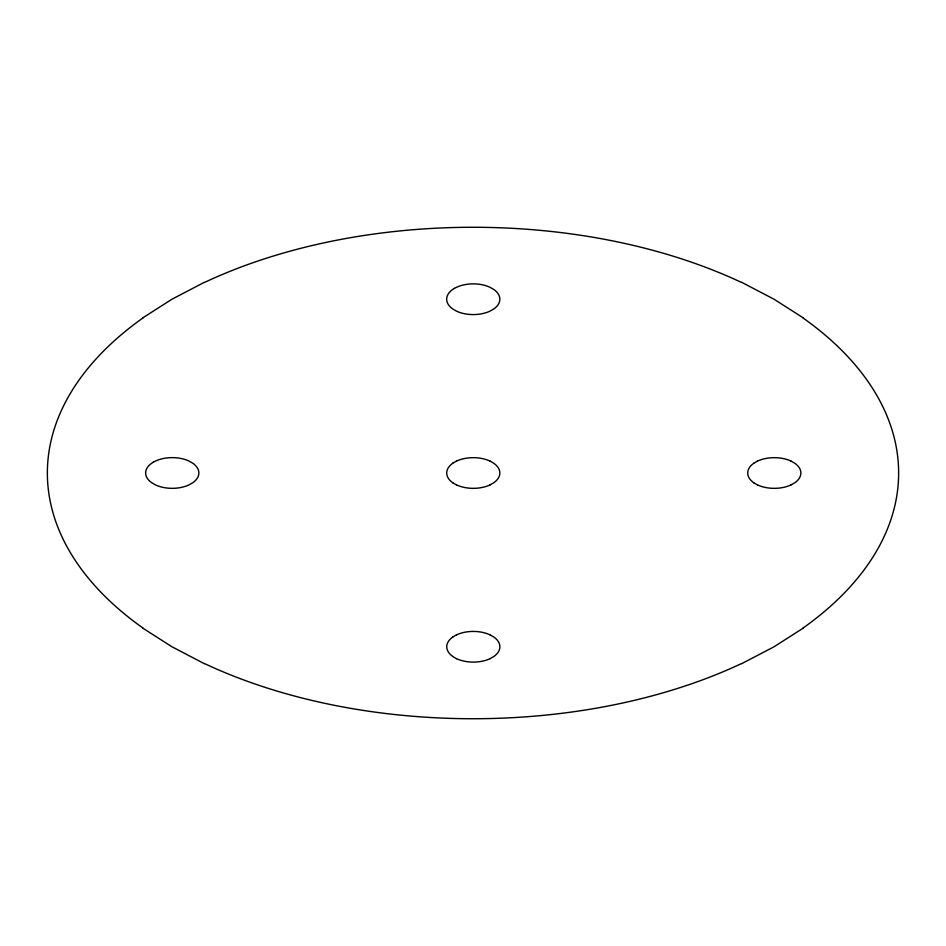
<?xml version="1.0" encoding="UTF-8"?>
<svg xmlns="http://www.w3.org/2000/svg" width="946" height="946" viewBox="0 0 946 946"><rect width="100%" height="100%" fill="white"/><g stroke="black" fill="none" stroke-linecap="round" stroke-linejoin="round"><path stroke-width="1.42" d="M142.763 317.88L171.983 299.208L204.312 282.334M452.59 463.304L456.433 461.08M452.626 637.06L456.48 634.849M753.607 463.315L757.462 461.092M803.237 628.12L774.017 646.792L741.688 663.666M490.028 484.92L493.871 482.697A26.559 15.337 0 0 0 493.859 463.315L490.028 461.092M791.045 484.92L794.888 482.708A26.571 15.337 0 0 0 794.888 463.315L791.045 461.08M490.063 658.676L493.907 656.453A26.559 15.337 0 0 0 493.895 637.072L490.063 634.849M741.688 282.334L774.017 299.208L803.237 317.88M757.462 484.92L753.607 482.697M456.445 484.92L452.602 482.697M456.469 658.676L452.614 656.465M204.312 663.666L171.983 646.792L142.763 628.12M741.522 663.548A424.99 245.369 0 0 1 204.478 663.548M142.952 628.038A424.99 245.369 0 0 1 142.952 317.962M204.478 282.452A424.99 245.369 0 0 1 741.522 282.452M803.048 317.962A424.99 245.369 0 0 1 803.048 628.038M490.087 658.653A26.559 15.337 0 0 1 456.528 658.653M452.708 656.441A26.559 15.337 0 0 1 452.72 637.072M456.528 634.872A26.559 15.337 0 0 1 490.087 634.872M791.069 484.896A26.571 15.337 0 0 1 757.486 484.896M753.678 482.697A26.571 15.337 0 0 1 753.678 463.315M757.486 461.116A26.571 15.337 0 0 1 791.057 461.104M490.052 484.896A26.559 15.337 0 0 1 456.492 484.896M452.685 482.697A26.559 15.337 0 0 1 452.685 463.315M456.492 461.116A26.559 15.337 0 0 1 490.063 461.116M153.441 462.109L151.608 463.28A26.571 15.337 0 0 0 151.632 482.673L155.451 484.896A26.571 15.337 0 0 0 189.034 484.872L192.889 482.661A26.559 15.337 0 0 0 192.878 463.28L189.046 461.057A26.571 15.337 0 0 0 155.451 461.092L153.441 462.109M454.423 288.353L452.59 289.523A26.571 15.337 0 0 0 452.673 308.904L456.445 311.139A26.571 15.337 0 0 0 490.052 311.104L493.871 308.916A26.571 15.337 0 0 0 493.871 289.523L490.04 287.3A26.571 15.337 0 0 0 456.469 287.324L454.423 288.353"/></g></svg>
